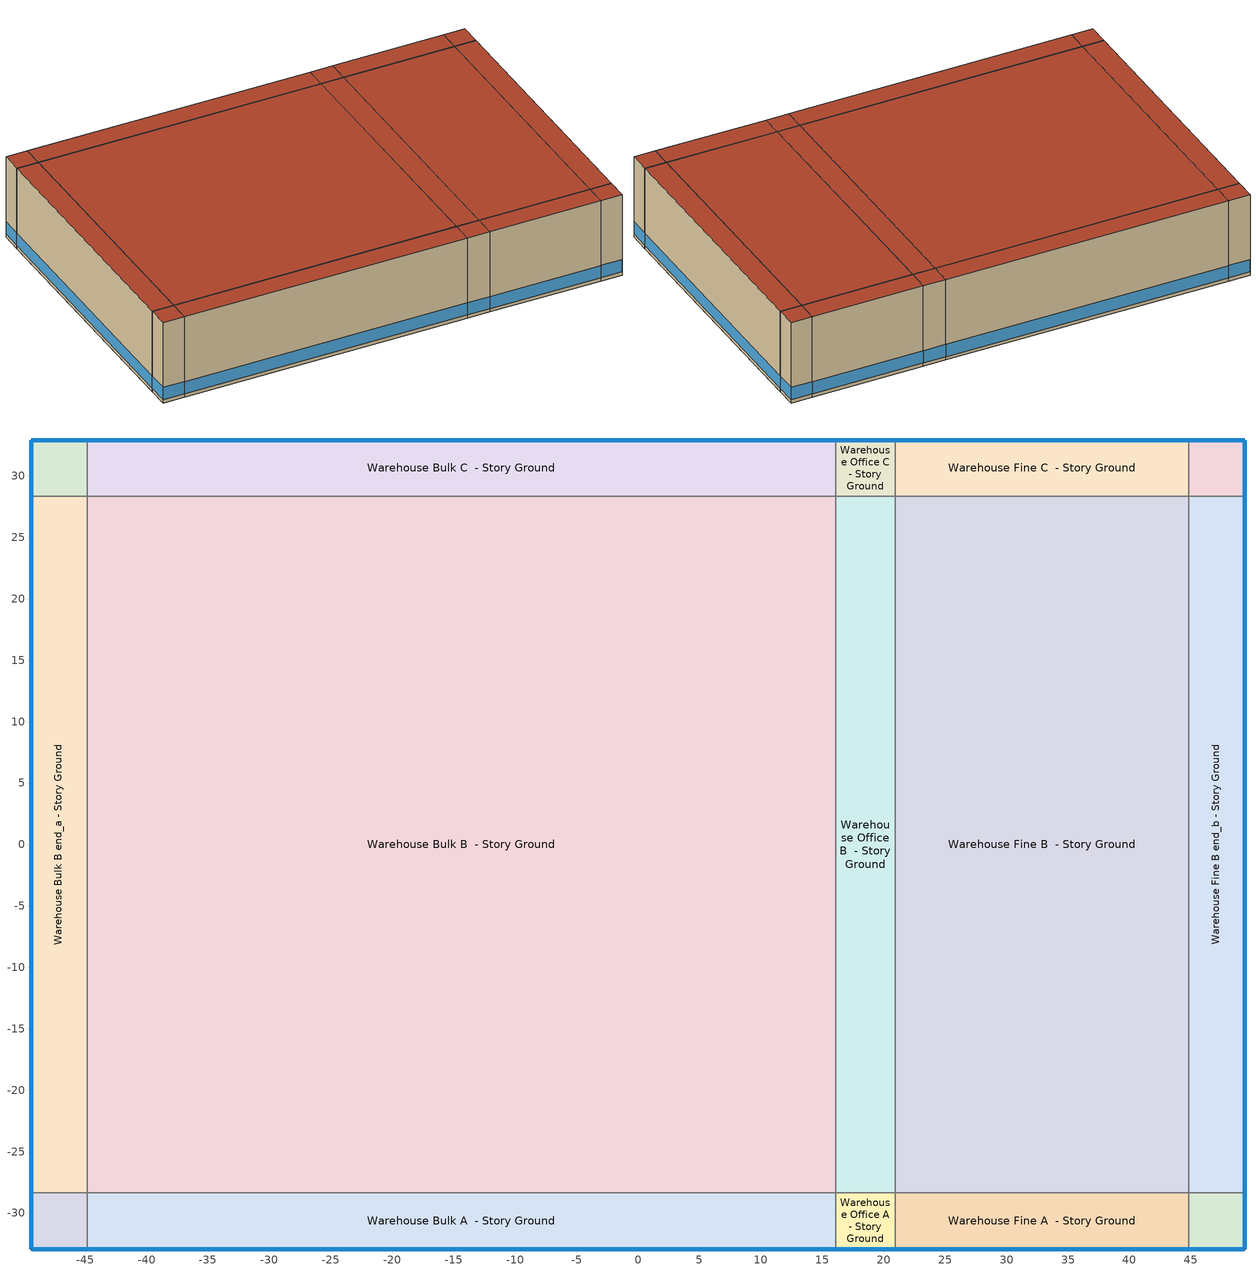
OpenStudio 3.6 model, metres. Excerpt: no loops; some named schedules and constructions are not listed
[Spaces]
Warehouse Bulk A end_a - Story Ground
 floor ground (Foundation F 093 Perim 914 Area 209): -49.38,-32.92 -49.38,-28.35 -44.81,-28.35 -44.81,-32.92 z0
 wall outside: -49.38,-28.35 -49.38,-32.92 -44.81,-32.92 z0:18.29
 wall to Warehouse Bulk B end_a - Story Ground: -44.81,-28.35 -49.38,-28.35 z0:18.29
 wall to Warehouse Bulk A  - Story Ground: -44.81,-32.92 -44.81,-28.35 z0:18.29
 window: -49.36,-32.92 -44.84,-32.92 / -49.38,-28.38 -49.38,-32.9 z0.76:3.54
 roof outside: -44.81,-32.92 -44.81,-28.35 -49.38,-28.35 -49.38,-32.92 z18.29
Warehouse Bulk B end_a - Story Ground
 floor ground (Foundation F 093 Perim 567 Area 25923): -49.38,-28.35 -49.38,28.35 -44.81,28.35 -44.81,-28.35 z0
 wall outside: -49.38,28.35 -49.38,-28.35 z0:18.29
 wall to Warehouse Bulk C end_a - Story Ground: -44.81,28.35 -49.38,28.35 z0:18.29
 wall to Warehouse Bulk B  - Story Ground: -44.81,-28.35 -44.81,28.35 z0:18.29
 window: -49.38,28.32 -49.38,-28.32 z0.76:3.51
 roof outside: -44.81,-28.35 -44.81,28.35 -49.38,28.35 -49.38,-28.35 z18.29
Warehouse Bulk C end_a - Story Ground
 floor ground (Foundation F 093 Perim 914 Area 209): -49.38,28.35 -49.38,32.92 -44.81,32.92 -44.81,28.35 z0
 wall outside: -44.81,32.92 -49.38,32.92 -49.38,28.35 z0:18.29
 wall to Warehouse Bulk C  - Story Ground: -44.81,28.35 -44.81,32.92 z0:18.29
 window: -44.84,32.92 -49.36,32.92 / -49.38,32.9 -49.38,28.38 z0.76:3.54
 roof outside: -44.81,28.35 -44.81,32.92 -49.38,32.92 -49.38,28.35 z18.29
Warehouse Bulk A  - Story Ground
 floor ground (Foundation F 093 Perim 6089 Area 27839): -44.81,-32.92 -44.81,-28.35 16.08,-28.35 16.08,-32.92 z0
 wall outside: -44.81,-32.92 16.08,-32.92 z0:18.29
 wall to Warehouse Bulk B  - Story Ground: 16.08,-28.35 -44.81,-28.35 z0:18.29
 wall to Warehouse Office A  - Story Ground: 16.08,-32.92 16.08,-28.35 z0:18.29
 window: -44.79,-32.92 16.05,-32.92 z0.76:3.51
 roof outside: 16.08,-32.92 16.08,-28.35 -44.81,-28.35 -44.81,-32.92 z18.29
Warehouse Bulk B  - Story Ground
 floor ground (Foundation F 093 Perim 0 Area 345251): -44.81,-28.35 -44.81,28.35 16.08,28.35 16.08,-28.35 z0
 wall to Warehouse Bulk C  - Story Ground: 16.08,28.35 -44.81,28.35 z0:18.29
 wall to Warehouse Office B  - Story Ground: 16.08,-28.35 16.08,28.35 z0:18.29
 roof outside: 16.08,-28.35 16.08,28.35 -44.81,28.35 -44.81,-28.35 z18.29
Warehouse Bulk C  - Story Ground
 floor ground (Foundation F 093 Perim 6089 Area 27839): -44.81,28.35 -44.81,32.92 16.08,32.92 16.08,28.35 z0
 wall outside: 16.08,32.92 -44.81,32.92 z0:18.29
 wall to Warehouse Office C  - Story Ground: 16.08,28.35 16.08,32.92 z0:18.29
 window: 16.05,32.92 -44.79,32.92 z0.76:3.51
 roof outside: 16.08,28.35 16.08,32.92 -44.81,32.92 -44.81,28.35 z18.29
Warehouse Office A  - Story Ground
 floor ground (Foundation F 093 Perim 484 Area 2213): 16.08,-32.92 16.08,-28.35 20.92,-28.35 20.92,-32.92 z0
 wall outside: 16.08,-32.92 20.92,-32.92 z0:18.29
 wall to Warehouse Office B  - Story Ground: 20.92,-28.35 16.08,-28.35 z0:18.29
 wall to Warehouse Fine A  - Story Ground: 20.92,-32.92 20.92,-28.35 z0:18.29
 window: 16.1,-32.92 20.89,-32.92 z0.76:3.53
 roof outside: 20.92,-32.92 20.92,-28.35 16.08,-28.35 16.08,-32.92 z18.29
Warehouse Office B  - Story Ground
 floor ground (Foundation F 093 Perim 0 Area 2744): 16.08,-28.35 16.08,28.35 20.92,28.35 20.92,-28.35 z0
 wall to Warehouse Office C  - Story Ground: 20.92,28.35 16.08,28.35 z0:18.29
 wall to Warehouse Fine B  - Story Ground: 20.92,-28.35 20.92,28.35 z0:18.29
 roof outside: 20.92,-28.35 20.92,28.35 16.08,28.35 16.08,-28.35 z18.29
Warehouse Office C  - Story Ground
 floor ground (Foundation F 093 Perim 484 Area 2213): 16.08,28.35 16.08,32.92 20.92,32.92 20.92,28.35 z0
 wall outside: 20.92,32.92 16.08,32.92 z0:18.29
 wall to Warehouse Fine C  - Story Ground: 20.92,28.35 20.92,32.92 z0:18.29
 window: 20.89,32.92 16.1,32.92 z0.76:3.53
 roof outside: 20.92,28.35 20.92,32.92 16.08,32.92 16.08,28.35 z18.29
Warehouse Fine A  - Story Ground
 floor ground (Foundation F 093 Perim 2389 Area 10924): 20.92,-32.92 20.92,-28.35 44.81,-28.35 44.81,-32.92 z0
 wall outside: 20.92,-32.92 44.81,-32.92 z0:18.29
 wall to Warehouse Fine B  - Story Ground: 44.81,-28.35 20.92,-28.35 z0:18.29
 wall to Warehouse Fine A end_b - Story Ground: 44.81,-32.92 44.81,-28.35 z0:18.29
 window: 20.94,-32.92 44.79,-32.92 z0.76:3.51
 roof outside: 44.81,-32.92 44.81,-28.35 20.92,-28.35 20.92,-32.92 z18.29
Warehouse Fine B  - Story Ground
 floor ground (Foundation F 093 Perim 0 Area 135471): 20.92,-28.35 20.92,28.35 44.81,28.35 44.81,-28.35 z0
 wall to Warehouse Fine C  - Story Ground: 44.81,28.35 20.92,28.35 z0:18.29
 wall to Warehouse Fine B end_b - Story Ground: 44.81,-28.35 44.81,28.35 z0:18.29
 roof outside: 44.81,-28.35 44.81,28.35 20.92,28.35 20.92,-28.35 z18.29
Warehouse Fine C  - Story Ground
 floor ground (Foundation F 093 Perim 2389 Area 10924): 20.92,28.35 20.92,32.92 44.81,32.92 44.81,28.35 z0
 wall outside: 44.81,32.92 20.92,32.92 z0:18.29
 wall to Warehouse Fine C end_b - Story Ground: 44.81,28.35 44.81,32.92 z0:18.29
 window: 44.79,32.92 20.94,32.92 z0.76:3.51
 roof outside: 44.81,28.35 44.81,32.92 20.92,32.92 20.92,28.35 z18.29
Warehouse Fine A end_b - Story Ground
 floor ground (Foundation F 093 Perim 914 Area 209): 44.81,-32.92 44.81,-28.35 49.38,-28.35 49.38,-32.92 z0
 wall outside: 44.81,-32.92 49.38,-32.92 49.38,-28.35 z0:18.29
 wall to Warehouse Fine B end_b - Story Ground: 49.38,-28.35 44.81,-28.35 z0:18.29
 window: 49.38,-32.9 49.38,-28.38 / 44.84,-32.92 49.36,-32.92 z0.76:3.54
 roof outside: 49.38,-32.92 49.38,-28.35 44.81,-28.35 44.81,-32.92 z18.29
Warehouse Fine B end_b - Story Ground
 floor ground (Foundation F 093 Perim 567 Area 25923): 44.81,-28.35 44.81,28.35 49.38,28.35 49.38,-28.35 z0
 wall outside: 49.38,-28.35 49.38,28.35 z0:18.29
 wall to Warehouse Fine C end_b - Story Ground: 49.38,28.35 44.81,28.35 z0:18.29
 window: 49.38,-28.32 49.38,28.32 z0.76:3.51
 roof outside: 49.38,-28.35 49.38,28.35 44.81,28.35 44.81,-28.35 z18.29
Warehouse Fine C end_b - Story Ground
 floor ground (Foundation F 093 Perim 914 Area 209): 44.81,28.35 44.81,32.92 49.38,32.92 49.38,28.35 z0
 wall outside: 49.38,28.35 49.38,32.92 44.81,32.92 z0:18.29
 window: 49.36,32.92 44.84,32.92 / 49.38,28.38 49.38,32.9 z0.76:3.54
 roof outside: 49.38,28.35 49.38,32.92 44.81,32.92 44.81,28.35 z18.29
[Schedule:Day]
Clothing Schedule Default Winter Clothes; Warehouse BLDG_LIGHT_STORAGE_SCH Summer Design Day; Warehouse Fine Infil Schedule Wknd Day; Warehouse BLDG_LIGHT_OFFICE_SCH_2013 Summer Design Day; Warehouse Office_Plug_SCH_2013 Summer Design Day; Warehouse Office Infil Schedule Wknd Day; Building Hours of Operation NonResidential Saturday: 24, 0, 1
Clothing Schedule Summer Clothes: 24, 0, 0.5
Air Velocity Schedule Default: 24, 0, 0.2
Work Efficiency Schedule Default; Warehouse BLDG_LIGHT_STORAGE_SCH Winter Design Day; Schedule Day 10; Schedule Day 11; Warehouse BLDG_LIGHT_OFFICE_SCH_2013 Winter Design Day; Warehouse Office_Plug_SCH_2013 Winter Design Day; Schedule Day 16; Building Hours of Operation NonResidential Sunday: 24, 0, 0
Warehouse BLDG_OCC_SCH Default; Warehouse Bldg Equip Sun|Hol Day: Yes, 24, 0, 0
Warehouse BLDG_OCC_SCH Winter Design Day; Warehouse BLDG_OCC_SCH Summer Design Day: 6, 0, 0, 7, 0, 0.11, 8, 0, 0.21, 12, 0, 1, 13, 0, 0.53, 17, 0, 1, 18, 0, 0.32, 24, 0, 0
Warehouse BLDG_OCC_SCH WntrDsn|SmrDsn|Sat|Wkdy Day; autogen Schedule Rule 17 1_day_sch: Yes, 5, 30, 0, 5, 40, 0.0183333, 5, 50, 0.0366667, 6, 0, 0.055, 6, 10, 0.0733333, 6, 20, 0.0916667, 6, 30, 0.11, 6, 40, 0.126667, 6, 50, 0.143333, 7, 0, 0.16, 7, 10, 0.176667, 7, 20, 0.193333, 7, 30, 0.21, 7, 40, 0.341667, 7, 50, 0.473333, 8, 0, 0.605, 8, 9, 0.736667, 8, 19, 0.868333, 8, 29, 1, 8, 30, 1, 11, 30, 1, 11, 39, 0.921667, 11, 49, 0.843333, 11, 59, 0.765, 12, 9, 0.686667, 12, 19, 0.608333, 12, 29, 0.53, 12, 30, 0.53, 12, 39, 0.608333, 12, 49, 0.686667, 12, 59, 0.765, 13, 9, 0.843333, 13, 19, 0.921667, 13, 29, 1, 13, 30, 1, 16, 30, 1, 16, 40, 0.886667, 16, 50, 0.773333, 17, 0, 0.66, 17, 10, 0.546667, 17, 20, 0.433333, 17, 30, 0.32, 17, 40, 0.266667, 17, 50, 0.213333, 18, 0, 0.16, 18, 10, 0.106667, 18, 20, 0.0533333, 18, 30, 0, 24, 0, 0
Warehouse Office Activity Schedule Default; autogen Warehouse Office Activity Schedule 0_day_sch; autogen Warehouse Office Activity Schedule 1_day_sch: Yes, 24, 0, 131.85
Warehouse Office Activity Schedule Winter Design Day; Warehouse Office Activity Schedule Summer Design Day: 24, 0, 131.85
Warehouse BLDG_LIGHT_STORAGE_SCH Default: Yes, 24, 0, 0.1
Warehouse BLDG_LIGHT_STORAGE_SCH Sat|Wkdy Day; autogen Schedule Rule 18 1_day_sch: Yes, 6, 30, 0.1, 6, 40, 0.183333, 6, 50, 0.266667, 7, 0, 0.35, 7, 10, 0.433333, 7, 20, 0.516667, 7, 30, 0.6, 7, 40, 0.625, 7, 50, 0.65, 8, 0, 0.675, 8, 9, 0.7, 8, 19, 0.725, 8, 29, 0.75, 8, 30, 0.75, 8, 39, 0.766667, 8, 49, 0.783333, 8, 59, 0.8, 9, 9, 0.816667, 9, 19, 0.833333, 9, 29, 0.85, 9, 30, 0.85, 15, 30, 0.85, 15, 39, 0.833333, 15, 49, 0.816667, 15, 59, 0.8, 16, 9, 0.783333, 16, 19, 0.766667, 16, 30, 0.75, 16, 40, 0.725, 16, 50, 0.7, 17, 0, 0.675, 17, 10, 0.65, 17, 20, 0.625, 17, 30, 0.6, 17, 40, 0.516667, 17, 50, 0.433333, 18, 0, 0.35, 18, 10, 0.266667, 18, 20, 0.183333, 18, 30, 0.1, 24, 0, 0.1
Warehouse Bldg Equip Default; autogen Warehouse Bldg Equip 1_day_sch: Yes, 8, 0, 0.25, 12, 0, 1, 13, 0, 0.25, 17, 0, 1, 24, 0, 0.25
Warehouse Bldg Equip Summer Design Day; Warehouse Bldg Equip Winter Design Day: 8, 0, 0.25, 12, 0, 1, 13, 0, 0.25, 17, 0, 1, 24, 0, 0.25
Warehouse Bulk Infil Schedule Wkdy Day: 8, 0, 0.765, 12, 0, 1, 13, 0, 0.765, 17, 0, 1, 24, 0, 0.765
Warehouse Bulk Infil Schedule Wknd Day: 24, 0, 0.765
Warehouse Fine Infil Schedule Wkdy Day; Warehouse Office Infil Schedule Wkdy Day: 9, 0, 1, 16, 0, 0.5, 24, 0, 1
Warehouse BLDG_LIGHT_OFFICE_SCH_2013 Default: Yes, 24, 0, 0.18
Warehouse BLDG_LIGHT_OFFICE_SCH_2013 Sat|Wkdy Day; autogen Schedule Rule 25 1_day_sch: Yes, 5, 30, 0.18, 5, 40, 0.181315, 5, 50, 0.18263, 6, 0, 0.183944, 6, 10, 0.185259, 6, 20, 0.186574, 6, 30, 0.187889, 6, 40, 0.213757, 6, 50, 0.239626, 7, 0, 0.265495, 7, 10, 0.291363, 7, 20, 0.317232, 7, 30, 0.343101, 7, 40, 0.390754, 7, 50, 0.438407, 8, 0, 0.48606, 8, 9, 0.533713, 8, 19, 0.581365, 8, 29, 0.629018, 8, 30, 0.629018, 11, 30, 0.629018, 11, 39, 0.616765, 11, 49, 0.604511, 11, 59, 0.592258, 12, 9, 0.580004, 12, 19, 0.56775, 12, 29, 0.555497, 12, 30, 0.555497, 12, 39, 0.56775, 12, 49, 0.580004, 12, 59, 0.592258, 13, 9, 0.604511, 13, 19, 0.616765, 13, 29, 0.629018, 13, 30, 0.629018, 16, 30, 0.629018, 16, 40, 0.607234, 16, 50, 0.58545, 17, 0, 0.563666, 17, 10, 0.541882, 17, 20, 0.520097, 17, 30, 0.498313, 17, 40, 0.445261, 17, 50, 0.392209, 18, 0, 0.339157, 18, 10, 0.286104, 18, 20, 0.233052, 18, 30, 0.18, 24, 0, 0.18
Warehouse Office_Plug_SCH_2013 Default: Yes, 24, 0, 0.25545
Warehouse Office_Plug_SCH_2013 Sat|Wkdy Day; autogen Schedule Rule 26 1_day_sch: Yes, 5, 30, 0.245687, 5, 40, 0.252714, 5, 50, 0.259742, 6, 0, 0.266769, 6, 10, 0.273797, 6, 20, 0.280824, 6, 30, 0.287852, 6, 40, 0.319835, 6, 50, 0.351819, 7, 0, 0.383802, 7, 10, 0.415786, 7, 20, 0.447769, 7, 30, 0.479753, 7, 40, 0.559711, 7, 50, 0.63967, 8, 0, 0.719629, 8, 9, 0.799588, 8, 19, 0.879546, 8, 29, 0.959505, 8, 30, 0.959505, 11, 30, 0.959505, 11, 39, 0.94991, 11, 49, 0.940315, 11, 59, 0.93072, 12, 9, 0.921125, 12, 19, 0.91153, 12, 29, 0.901935, 12, 30, 0.901935, 12, 39, 0.91153, 12, 49, 0.921125, 12, 59, 0.93072, 13, 9, 0.940315, 13, 19, 0.94991, 13, 29, 0.959505, 13, 30, 0.959505, 16, 30, 0.959505, 16, 40, 0.879546, 16, 50, 0.799588, 17, 0, 0.719629, 17, 10, 0.63967, 17, 20, 0.559711, 17, 30, 0.479753, 17, 40, 0.440742, 17, 50, 0.401731, 18, 0, 0.36272, 18, 10, 0.323709, 18, 20, 0.284698, 18, 30, 0.245687, 24, 0, 0.245687
Warehouse Fine Storage Cooling Setpoint Schedule Default: Yes, 24, 0, 67.3306
Warehouse Fine Storage Cooling Setpoint Schedule Winter Design Day; Warehouse Fine Storage Cooling Setpoint Schedule Summer Design Day: 24, 0, 26.7
Warehouse HtgSetp Sat Day: Yes, 22, 0, 15.6, 24, 0, 21.1
Warehouse HtgSetp Sun Day: Yes, 24, 0, 15.6
autogen Warehouse Bulk Storage Heating Setpoint Schedule 0_day_sch; autogen Warehouse Bulk Storage Heating Setpoint Schedule 1_day_sch: Yes, 24, 0, 10
autogen Warehouse Fine Storage Heating Setpoint Schedule 0_day_sch; autogen Warehouse Fine Storage Heating Setpoint Schedule 1_day_sch: Yes, 24, 0, 15.56
autogen Warehouse HtgSetp 2_day_sch: Yes, 6, 0, 15.6, 18, 0, 21.1, 24, 0, 15.6
Schedule Day 100; Schedule Day 124; Schedule Day 236: 1, 0, 1, 2, 0, 1, 3, 0, 1, 4, 0, 1, 5, 0, 1, 6, 0, 1, 7, 0, 1, 8, 0, 1, 9, 0, 1, 10, 0, 0, 11, 0, 0, 12, 0, 0, 13, 0, 0, 14, 0, 0, 15, 0, 0, 16, 0, 0, 17, 0, 0, 18, 0, 0, 19, 0, 0, 20, 0, 0, 21, 0, 0, 22, 0, 0, 23, 0, 0, 24, 0, 0
Schedule Day 101; Schedule Day 102; Schedule Day 103; Schedule Day 104; Schedule Day 105; Schedule Day 106; Schedule Day 125; Schedule Day 126; Schedule Day 127; Schedule Day 128; Schedule Day 129; Schedule Day 130; Schedule Day 133; Schedule Day 134; Schedule Day 135; Schedule Day 136; Schedule Day 137; Schedule Day 138; Schedule Day 141; Schedule Day 142; Schedule Day 143; Schedule Day 144; Schedule Day 145; Schedule Day 146; Schedule Day 149; Schedule Day 150; Schedule Day 151; Schedule Day 152; Schedule Day 153; Schedule Day 154; Schedule Day 181; Schedule Day 182; Schedule Day 183; Schedule Day 184; Schedule Day 185; Schedule Day 186; Schedule Day 204; Schedule Day 205; Schedule Day 206; Schedule Day 207; Schedule Day 208; Schedule Day 209; Schedule Day 210; Schedule Day 211; Schedule Day 221; Schedule Day 222; Schedule Day 223; Schedule Day 224; Schedule Day 225; Schedule Day 226; Schedule Day 237; Schedule Day 238; Schedule Day 239; Schedule Day 240; Schedule Day 241; Schedule Day 242; Schedule Day 261; Schedule Day 262; Schedule Day 263; Schedule Day 264; Schedule Day 265; Schedule Day 266; Schedule Day 269; Schedule Day 270; Schedule Day 271; Schedule Day 272; Schedule Day 273; Schedule Day 274: 1, 0, 0, 2, 0, 0, 3, 0, 0, 4, 0, 0, 5, 0, 0, 6, 0, 0, 7, 0, 0, 8, 0, 0, 9, 0, 0, 10, 0, 0, 11, 0, 0, 12, 0, 0, 13, 0, 0, 14, 0, 0, 15, 0, 0, 16, 0, 0, 17, 0, 0, 18, 0, 0, 19, 0, 0, 20, 0, 0, 21, 0, 0, 22, 0, 0, 23, 0, 0, 24, 0, 0
Schedule Day 107: 1, 0, 1, 2, 0, 1, 3, 0, 1, 4, 0, 1, 5, 0, 1, 6, 0, 1, 7, 0, 1, 8, 0, 1, 9, 0, 1, 10, 0, 1, 11, 0, 1, 12, 0, 1, 13, 0, 1, 14, 0, 1, 15, 0, 1, 16, 0, 1, 17, 0, 1, 18, 0, 1, 19, 0, 1, 20, 0, 1, 21, 0, 1, 22, 0, 1, 23, 0, 1, 24, 0, 1
Schedule Day 131; Schedule Day 243: 1, 0, 1, 2, 0, 1, 3, 0, 1, 4, 0, 1, 5, 0, 1, 6, 0, 1, 7, 0, 1, 8, 0, 1, 9, 0, 1, 10, 0, 0.5, 11, 0, 0.5, 12, 0, 0.5, 13, 0, 0.5, 14, 0, 0.5, 15, 0, 0.5, 16, 0, 0.5, 17, 0, 1, 18, 0, 1, 19, 0, 1, 20, 0, 1, 21, 0, 1, 22, 0, 1, 23, 0, 1, 24, 0, 1
Schedule Day 132: 1, 0, 0.765, 2, 0, 0.765, 3, 0, 0.765, 4, 0, 0.765, 5, 0, 0.765, 6, 0, 0.765, 7, 0, 0.765, 8, 0, 0.765, 9, 0, 1, 10, 0, 0, 11, 0, 0, 12, 0, 0, 13, 0, 0, 14, 0, 0, 15, 0, 0, 16, 0, 0, 17, 0, 0, 18, 0, 0, 19, 0, 0, 20, 0, 0, 21, 0, 0, 22, 0, 0, 23, 0, 0, 24, 0, 0
Schedule Day 139: 1, 0, 0.765, 2, 0, 0.765, 3, 0, 0.765, 4, 0, 0.765, 5, 0, 0.765, 6, 0, 0.765, 7, 0, 0.765, 8, 0, 0.765, 9, 0, 1, 10, 0, 1, 11, 0, 1, 12, 0, 1, 13, 0, 0.765, 14, 0, 1, 15, 0, 1, 16, 0, 1, 17, 0, 1, 18, 0, 0.765, 19, 0, 0.765, 20, 0, 0.765, 21, 0, 0.765, 22, 0, 0.765, 23, 0, 0.765, 24, 0, 0.765
Schedule Day 140: 1, 0, 0.0312507, 2, 0, 0.0625006, 3, 0, 0.0937505, 4, 0, 0.125, 5, 0, 0.15625, 6, 0, 0.1875, 7, 0, 0.21875, 8, 0, 0.25, 9, 0, 0.4375, 10, 0, 0, 11, 0, 0, 12, 0, 0, 13, 0, 0, 14, 0, 0, 15, 0, 0, 16, 0, 0, 17, 0, 0, 18, 0, 0, 19, 0, 0, 20, 0, 0, 21, 0, 0, 22, 0, 0, 23, 0, 0, 24, 0, 0
Schedule Day 147: 1, 0, 0.0312507, 2, 0, 0.0625006, 3, 0, 0.0937505, 4, 0, 0.125, 5, 0, 0.15625, 6, 0, 0.1875, 7, 0, 0.21875, 8, 0, 0.25, 9, 0, 0.4375, 10, 0, 0.625, 11, 0, 0.8125, 12, 0, 1, 13, 0, 0.25, 14, 0, 0.4375, 15, 0, 0.625, 16, 0, 0.8125, 17, 0, 1, 18, 0, 0.892857, 19, 0, 0.785714, 20, 0, 0.678571, 21, 0, 0.571429, 22, 0, 0.464286, 23, 0, 0.357143, 24, 0, 0.25
Schedule Day 148: 1, 0, 0.7, 2, 0, 0.7, 3, 0, 0.7, 4, 0, 0.7, 5, 0, 0.7, 6, 0, 0.7, 7, 0, 1, 8, 0, 1, 9, 0, 1, 10, 0, 0, 11, 0, 0, 12, 0, 0, 13, 0, 0, 14, 0, 0, 15, 0, 0, 16, 0, 0, 17, 0, 0, 18, 0, 0, 19, 0, 0, 20, 0, 0, 21, 0, 0, 22, 0, 0, 23, 0, 0, 24, 0, 0
Schedule Day 155: 1, 0, 0.7, 2, 0, 0.7, 3, 0, 0.7, 4, 0, 0.7, 5, 0, 0.7, 6, 0, 0.7, 7, 0, 1, 8, 0, 1, 9, 0, 1, 10, 0, 1, 11, 0, 1, 12, 0, 1, 13, 0, 1, 14, 0, 1, 15, 0, 1, 16, 0, 1, 17, 0, 1, 18, 0, 1, 19, 0, 1, 20, 0, 1, 21, 0, 1, 22, 0, 1, 23, 0, 1, 24, 0, 1
Schedule Day 180: 1, 0, 0.0153849, 2, 0, 0.0307695, 3, 0, 0.046154, 4, 0, 0.0615386, 5, 0, 0.0769232, 6, 0, 0.0923077, 7, 0, 0.35, 8, 0, 0.675, 9, 0, 0.801667, 10, 0, 0, 11, 0, 0, 12, 0, 0, 13, 0, 0, 14, 0, 0, 15, 0, 0, 16, 0, 0, 17, 0, 0, 18, 0, 0, 19, 0, 0, 20, 0, 0, 21, 0, 0, 22, 0, 0, 23, 0, 0, 24, 0, 0
Schedule Day 187: 1, 0, 0.0153849, 2, 0, 0.0307695, 3, 0, 0.046154, 4, 0, 0.0615386, 5, 0, 0.0769232, 6, 0, 0.0923077, 7, 0, 0.35, 8, 0, 0.675, 9, 0, 0.801667, 10, 0, 0.85, 11, 0, 0.85, 12, 0, 0.85, 13, 0, 0.85, 14, 0, 0.85, 15, 0, 0.85, 16, 0, 0.798333, 17, 0, 0.675, 18, 0, 0.35, 19, 0, 0.1, 20, 0, 0.1, 21, 0, 0.1, 22, 0, 0.1, 23, 0, 0.1, 24, 0, 0.1
Schedule Day 220: 1, 0, 0, 2, 0, 0, 3, 0, 0, 4, 0, 0, 5, 0, 0, 6, 0, 0, 7, 0, 1, 8, 0, 1, 9, 0, 1, 10, 0, 0, 11, 0, 0, 12, 0, 0, 13, 0, 0, 14, 0, 0, 15, 0, 0, 16, 0, 0, 17, 0, 0, 18, 0, 0, 19, 0, 0, 20, 0, 0, 21, 0, 0, 22, 0, 0, 23, 0, 0, 24, 0, 0
Schedule Day 227: 1, 0, 0, 2, 0, 0, 3, 0, 0, 4, 0, 0, 5, 0, 0, 6, 0, 0, 7, 0, 1, 8, 0, 1, 9, 0, 1, 10, 0, 1, 11, 0, 1, 12, 0, 1, 13, 0, 1, 14, 0, 1, 15, 0, 1, 16, 0, 1, 17, 0, 1, 18, 0, 1, 19, 0, 1, 20, 0, 1, 21, 0, 1, 22, 0, 1, 23, 0, 1, 24, 0, 1
Schedule Day 260: 1, 0, 0.0327279, 2, 0, 0.065455, 3, 0, 0.0981822, 4, 0, 0.130909, 5, 0, 0.163636, 6, 0, 0.183944, 7, 0, 0.265495, 8, 0, 0.48606, 9, 0, 0.629018, 10, 0, 0, 11, 0, 0, 12, 0, 0, 13, 0, 0, 14, 0, 0, 15, 0, 0, 16, 0, 0, 17, 0, 0, 18, 0, 0, 19, 0, 0, 20, 0, 0, 21, 0, 0, 22, 0, 0, 23, 0, 0, 24, 0, 0
Schedule Day 267: 1, 0, 0.0327279, 2, 0, 0.065455, 3, 0, 0.0981822, 4, 0, 0.130909, 5, 0, 0.163636, 6, 0, 0.183944, 7, 0, 0.265495, 8, 0, 0.48606, 9, 0, 0.629018, 10, 0, 0.629018, 11, 0, 0.629018, 12, 0, 0.591032, 13, 0, 0.593483, 14, 0, 0.629018, 15, 0, 0.629018, 16, 0, 0.629018, 17, 0, 0.563666, 18, 0, 0.339157, 19, 0, 0.18, 20, 0, 0.18, 21, 0, 0.18, 22, 0, 0.18, 23, 0, 0.18, 24, 0, 0.18
Schedule Day 268: 1, 0, 0.0446712, 2, 0, 0.0893412, 3, 0, 0.134011, 4, 0, 0.178681, 5, 0, 0.223351, 6, 0, 0.266769, 7, 0, 0.383802, 8, 0, 0.719629, 9, 0, 0.959505, 10, 0, 0, 11, 0, 0, 12, 0, 0, 13, 0, 0, 14, 0, 0, 15, 0, 0, 16, 0, 0, 17, 0, 0, 18, 0, 0, 19, 0, 0, 20, 0, 0, 21, 0, 0, 22, 0, 0, 23, 0, 0, 24, 0, 0
Schedule Day 275: 1, 0, 0.0446712, 2, 0, 0.0893412, 3, 0, 0.134011, 4, 0, 0.178681, 5, 0, 0.223351, 6, 0, 0.266769, 7, 0, 0.383802, 8, 0, 0.719629, 9, 0, 0.959505, 10, 0, 0.959505, 11, 0, 0.959505, 12, 0, 0.929761, 13, 0, 0.93168, 14, 0, 0.959505, 15, 0, 0.959505, 16, 0, 0.959505, 17, 0, 0.719629, 18, 0, 0.36272, 19, 0, 0.245687, 20, 0, 0.245687, 21, 0, 0.245687, 22, 0, 0.245687, 23, 0, 0.245687, 24, 0, 0.245687
[Schedule:Rule]
Schedule Rule 3: Schedule Ruleset=Clothing Schedule; Rule Order=0; Day Schedule=Clothing Schedule Summer Clothes; Date Specification Type=DateRange; Start Month=5; Start Day=1; End Month=9; End Day=30
Schedule Rule 17: Schedule Ruleset=Warehouse BLDG_OCC_SCH; Rule Order=0; Day Schedule=Warehouse BLDG_OCC_SCH WntrDsn|SmrDsn|Sat|Wkdy Day; Date Specification Type=DateRange; Start Month=1; Start Day=1; End Month=12; End Day=31; Apply Monday=Yes; Apply Tuesday=Yes; Apply Wednesday=Yes; Apply Thursday=Yes; Apply Friday=Yes; Apply Saturday=Yes
Schedule Rule 18: Schedule Ruleset=Warehouse BLDG_LIGHT_STORAGE_SCH; Rule Order=8; Day Schedule=Warehouse BLDG_LIGHT_STORAGE_SCH Sat|Wkdy Day; Date Specification Type=DateRange; Start Month=1; Start Day=1; End Month=12; End Day=31; Apply Monday=Yes; Apply Tuesday=Yes; Apply Wednesday=Yes; Apply Thursday=Yes; Apply Friday=Yes; Apply Saturday=Yes
Schedule Rule 20: Schedule Ruleset=Warehouse Bldg Equip; Rule Order=8; Day Schedule=Warehouse Bldg Equip Sun|Hol Day; Date Specification Type=DateRange; Start Month=1; Start Day=1; End Month=12; End Day=31; Apply Sunday=Yes
Schedule Rule 21: Schedule Ruleset=Warehouse Bulk Infil Schedule; Rule Order=9; Day Schedule=Warehouse Bulk Infil Schedule Wkdy Day; Date Specification Type=DateRange; Start Month=1; Start Day=1; End Month=12; End Day=31; Apply Monday=Yes; Apply Tuesday=Yes; Apply Wednesday=Yes; Apply Thursday=Yes; Apply Friday=Yes
Schedule Rule 22: Schedule Ruleset=Warehouse Bulk Infil Schedule; Rule Order=8; Day Schedule=Warehouse Bulk Infil Schedule Wknd Day; Date Specification Type=DateRange; Start Month=1; Start Day=1; End Month=12; End Day=31; Apply Saturday=Yes; Apply Sunday=Yes
Schedule Rule 23: Schedule Ruleset=Warehouse Fine Infil Schedule; Rule Order=9; Day Schedule=Warehouse Fine Infil Schedule Wkdy Day; Date Specification Type=DateRange; Start Month=1; Start Day=1; End Month=12; End Day=31; Apply Monday=Yes; Apply Tuesday=Yes; Apply Wednesday=Yes; Apply Thursday=Yes; Apply Friday=Yes
Schedule Rule 24: Schedule Ruleset=Warehouse Fine Infil Schedule; Rule Order=8; Day Schedule=Warehouse Fine Infil Schedule Wknd Day; Date Specification Type=DateRange; Start Month=1; Start Day=1; End Month=12; End Day=31; Apply Saturday=Yes; Apply Sunday=Yes
Schedule Rule 25: Schedule Ruleset=Warehouse BLDG_LIGHT_OFFICE_SCH_2013; Rule Order=8; Day Schedule=Warehouse BLDG_LIGHT_OFFICE_SCH_2013 Sat|Wkdy Day; Date Specification Type=DateRange; Start Month=1; Start Day=1; End Month=12; End Day=31; Apply Monday=Yes; Apply Tuesday=Yes; Apply Wednesday=Yes; Apply Thursday=Yes; Apply Friday=Yes; Apply Saturday=Yes
Schedule Rule 26: Schedule Ruleset=Warehouse Office_Plug_SCH_2013; Rule Order=8; Day Schedule=Warehouse Office_Plug_SCH_2013 Sat|Wkdy Day; Date Specification Type=DateRange; Start Month=1; Start Day=1; End Month=12; End Day=31; Apply Monday=Yes; Apply Tuesday=Yes; Apply Wednesday=Yes; Apply Thursday=Yes; Apply Friday=Yes; Apply Saturday=Yes
Schedule Rule 27: Schedule Ruleset=Warehouse Office Infil Schedule; Rule Order=9; Day Schedule=Warehouse Office Infil Schedule Wkdy Day; Date Specification Type=DateRange; Start Month=1; Start Day=1; End Month=12; End Day=31; Apply Monday=Yes; Apply Tuesday=Yes; Apply Wednesday=Yes; Apply Thursday=Yes; Apply Friday=Yes
Schedule Rule 28: Schedule Ruleset=Warehouse Office Infil Schedule; Rule Order=8; Day Schedule=Warehouse Office Infil Schedule Wknd Day; Date Specification Type=DateRange; Start Month=1; Start Day=1; End Month=12; End Day=31; Apply Saturday=Yes; Apply Sunday=Yes
autogen Warehouse Bldg Equip 1: Schedule Ruleset=Warehouse Bldg Equip; Rule Order=9; Day Schedule=autogen Warehouse Bldg Equip 1_day_sch; Date Specification Type=SpecificDates; Apply Monday=Yes; Apply Tuesday=Yes; Apply Wednesday=Yes; Apply Thursday=Yes; Apply Friday=Yes; Apply Saturday=Yes; Apply Sunday=Yes; Specific Month 1=1; Specific Day 1=2; Specific Month 2=1; Specific Day 2=9; Specific Month 3=1; Specific Day 3=16; Specific Month 4=1; Specific Day 4=23; Specific Month 5=1; Specific Day 5=30; Specific Month 6=2; Specific Day 6=6; Specific Month 7=2; Specific Day 7=13; Specific Month 8=2; Specific Day 8=20; Specific Month 9=2; Specific Day 9=27; Specific Month 10=3; Specific Day 10=5; Specific Month 11=3; Specific Day 11=12; Specific Month 12=3; Specific Day 12=19; Specific Month 13=3; Specific Day 13=26; Specific Month 14=4; Specific Day 14=2; Specific Month 15=4; Specific Day 15=9; Specific Month 16=4; Specific Day 16=16; Specific Month 17=4; Specific Day 17=23; Specific Month 18=4; Specific Day 18=30; Specific Month 19=5; Specific Day 19=7; Specific Month 20=5; Specific Day 20=14; Specific Month 21=5; Specific Day 21=21; Specific Month 22=5; Specific Day 22=28; Specific Month 23=6; Specific Day 23=4; Specific Month 24=6; Specific Day 24=11; Specific Month 25=6; Specific Day 25=18; Specific Month 26=6; Specific Day 26=25; Specific Month 27=7; Specific Day 27=2; Specific Month 28=7; Specific Day 28=9; Specific Month 29=7; Specific Day 29=16; Specific Month 30=7; Specific Day 30=23; Specific Month 31=7; Specific Day 31=30; Specific Month 32=8; Specific Day 32=6; Specific Month 33=8; Specific Day 33=13; Specific Month 34=8; Specific Day 34=20; Specific Month 35=8; Specific Day 35=27; Specific Month 36=9; Specific Day 36=3; Specific Month 37=9; Specific Day 37=10; Specific Month 38=9; Specific Day 38=17; Specific Month 39=9; Specific Day 39=24; Specific Month 40=10; Specific Day 40=1; Specific Month 41=10; Specific Day 41=8; Specific Month 42=10; Specific Day 42=15; Specific Month 43=10; Specific Day 43=22; Specific Month 44=10; Specific Day 44=29; Specific Month 45=11; Specific Day 45=5; Specific Month 46=11; Specific Day 46=12; Specific Month 47=11; Specific Day 47=19; Specific Month 48=11; Specific Day 48=26; Specific Month 49=12; Specific Day 49=3; Specific Month 50=12; Specific Day 50=10; Specific Month 51=12; Specific Day 51=17; Specific Month 52=12; Specific Day 52=24; Specific Month 53=12; Specific Day 53=31
autogen Schedule Rule 25 1: Schedule Ruleset=Warehouse BLDG_LIGHT_OFFICE_SCH_2013; Rule Order=9; Day Schedule=autogen Schedule Rule 25 1_day_sch; Date Specification Type=SpecificDates; Apply Monday=Yes; Apply Tuesday=Yes; Apply Wednesday=Yes; Apply Thursday=Yes; Apply Friday=Yes; Apply Saturday=Yes; Apply Sunday=Yes; Specific Month 1=1; Specific Day 1=2; Specific Month 2=1; Specific Day 2=9; Specific Month 3=1; Specific Day 3=16; Specific Month 4=1; Specific Day 4=23; Specific Month 5=1; Specific Day 5=30; Specific Month 6=2; Specific Day 6=6; Specific Month 7=2; Specific Day 7=13; Specific Month 8=2; Specific Day 8=20; Specific Month 9=2; Specific Day 9=27; Specific Month 10=3; Specific Day 10=5; Specific Month 11=3; Specific Day 11=12; Specific Month 12=3; Specific Day 12=19; Specific Month 13=3; Specific Day 13=26; Specific Month 14=4; Specific Day 14=2; Specific Month 15=4; Specific Day 15=9; Specific Month 16=4; Specific Day 16=16; Specific Month 17=4; Specific Day 17=23; Specific Month 18=4; Specific Day 18=30; Specific Month 19=5; Specific Day 19=7; Specific Month 20=5; Specific Day 20=14; Specific Month 21=5; Specific Day 21=21; Specific Month 22=5; Specific Day 22=28; Specific Month 23=6; Specific Day 23=4; Specific Month 24=6; Specific Day 24=11; Specific Month 25=6; Specific Day 25=18; Specific Month 26=6; Specific Day 26=25; Specific Month 27=7; Specific Day 27=2; Specific Month 28=7; Specific Day 28=9; Specific Month 29=7; Specific Day 29=16; Specific Month 30=7; Specific Day 30=23; Specific Month 31=7; Specific Day 31=30; Specific Month 32=8; Specific Day 32=6; Specific Month 33=8; Specific Day 33=13; Specific Month 34=8; Specific Day 34=20; Specific Month 35=8; Specific Day 35=27; Specific Month 36=9; Specific Day 36=3; Specific Month 37=9; Specific Day 37=10; Specific Month 38=9; Specific Day 38=17; Specific Month 39=9; Specific Day 39=24; Specific Month 40=10; Specific Day 40=1; Specific Month 41=10; Specific Day 41=8; Specific Month 42=10; Specific Day 42=15; Specific Month 43=10; Specific Day 43=22; Specific Month 44=10; Specific Day 44=29; Specific Month 45=11; Specific Day 45=5; Specific Month 46=11; Specific Day 46=12; Specific Month 47=11; Specific Day 47=19; Specific Month 48=11; Specific Day 48=26; Specific Month 49=12; Specific Day 49=3; Specific Month 50=12; Specific Day 50=10; Specific Month 51=12; Specific Day 51=17; Specific Month 52=12; Specific Day 52=24; Specific Month 53=12; Specific Day 53=31
autogen Schedule Rule 18 1: Schedule Ruleset=Warehouse BLDG_LIGHT_STORAGE_SCH; Rule Order=9; Day Schedule=autogen Schedule Rule 18 1_day_sch; Date Specification Type=SpecificDates; Apply Monday=Yes; Apply Tuesday=Yes; Apply Wednesday=Yes; Apply Thursday=Yes; Apply Friday=Yes; Apply Saturday=Yes; Apply Sunday=Yes; Specific Month 1=1; Specific Day 1=2; Specific Month 2=1; Specific Day 2=9; Specific Month 3=1; Specific Day 3=16; Specific Month 4=1; Specific Day 4=23; Specific Month 5=1; Specific Day 5=30; Specific Month 6=2; Specific Day 6=6; Specific Month 7=2; Specific Day 7=13; Specific Month 8=2; Specific Day 8=20; Specific Month 9=2; Specific Day 9=27; Specific Month 10=3; Specific Day 10=5; Specific Month 11=3; Specific Day 11=12; Specific Month 12=3; Specific Day 12=19; Specific Month 13=3; Specific Day 13=26; Specific Month 14=4; Specific Day 14=2; Specific Month 15=4; Specific Day 15=9; Specific Month 16=4; Specific Day 16=16; Specific Month 17=4; Specific Day 17=23; Specific Month 18=4; Specific Day 18=30; Specific Month 19=5; Specific Day 19=7; Specific Month 20=5; Specific Day 20=14; Specific Month 21=5; Specific Day 21=21; Specific Month 22=5; Specific Day 22=28; Specific Month 23=6; Specific Day 23=4; Specific Month 24=6; Specific Day 24=11; Specific Month 25=6; Specific Day 25=18; Specific Month 26=6; Specific Day 26=25; Specific Month 27=7; Specific Day 27=2; Specific Month 28=7; Specific Day 28=9; Specific Month 29=7; Specific Day 29=16; Specific Month 30=7; Specific Day 30=23; Specific Month 31=7; Specific Day 31=30; Specific Month 32=8; Specific Day 32=6; Specific Month 33=8; Specific Day 33=13; Specific Month 34=8; Specific Day 34=20; Specific Month 35=8; Specific Day 35=27; Specific Month 36=9; Specific Day 36=3; Specific Month 37=9; Specific Day 37=10; Specific Month 38=9; Specific Day 38=17; Specific Month 39=9; Specific Day 39=24; Specific Month 40=10; Specific Day 40=1; Specific Month 41=10; Specific Day 41=8; Specific Month 42=10; Specific Day 42=15; Specific Month 43=10; Specific Day 43=22; Specific Month 44=10; Specific Day 44=29; Specific Month 45=11; Specific Day 45=5; Specific Month 46=11; Specific Day 46=12; Specific Month 47=11; Specific Day 47=19; Specific Month 48=11; Specific Day 48=26; Specific Month 49=12; Specific Day 49=3; Specific Month 50=12; Specific Day 50=10; Specific Month 51=12; Specific Day 51=17; Specific Month 52=12; Specific Day 52=24; Specific Month 53=12; Specific Day 53=31
autogen Schedule Rule 17 1: Schedule Ruleset=Warehouse BLDG_OCC_SCH; Rule Order=1; Day Schedule=autogen Schedule Rule 17 1_day_sch; Date Specification Type=SpecificDates; Apply Monday=Yes; Apply Tuesday=Yes; Apply Wednesday=Yes; Apply Thursday=Yes; Apply Friday=Yes; Apply Saturday=Yes; Apply Sunday=Yes; Specific Month 1=1; Specific Day 1=2; Specific Month 2=1; Specific Day 2=9; Specific Month 3=1; Specific Day 3=16; Specific Month 4=1; Specific Day 4=23; Specific Month 5=1; Specific Day 5=30; Specific Month 6=2; Specific Day 6=6; Specific Month 7=2; Specific Day 7=13; Specific Month 8=2; Specific Day 8=20; Specific Month 9=2; Specific Day 9=27; Specific Month 10=3; Specific Day 10=5; Specific Month 11=3; Specific Day 11=12; Specific Month 12=3; Specific Day 12=19; Specific Month 13=3; Specific Day 13=26; Specific Month 14=4; Specific Day 14=2; Specific Month 15=4; Specific Day 15=9; Specific Month 16=4; Specific Day 16=16; Specific Month 17=4; Specific Day 17=23; Specific Month 18=4; Specific Day 18=30; Specific Month 19=5; Specific Day 19=7; Specific Month 20=5; Specific Day 20=14; Specific Month 21=5; Specific Day 21=21; Specific Month 22=5; Specific Day 22=28; Specific Month 23=6; Specific Day 23=4; Specific Month 24=6; Specific Day 24=11; Specific Month 25=6; Specific Day 25=18; Specific Month 26=6; Specific Day 26=25; Specific Month 27=7; Specific Day 27=2; Specific Month 28=7; Specific Day 28=9; Specific Month 29=7; Specific Day 29=16; Specific Month 30=7; Specific Day 30=23; Specific Month 31=7; Specific Day 31=30; Specific Month 32=8; Specific Day 32=6; Specific Month 33=8; Specific Day 33=13; Specific Month 34=8; Specific Day 34=20; Specific Month 35=8; Specific Day 35=27; Specific Month 36=9; Specific Day 36=3; Specific Month 37=9; Specific Day 37=10; Specific Month 38=9; Specific Day 38=17; Specific Month 39=9; Specific Day 39=24; Specific Month 40=10; Specific Day 40=1; Specific Month 41=10; Specific Day 41=8; Specific Month 42=10; Specific Day 42=15; Specific Month 43=10; Specific Day 43=22; Specific Month 44=10; Specific Day 44=29; Specific Month 45=11; Specific Day 45=5; Specific Month 46=11; Specific Day 46=12; Specific Month 47=11; Specific Day 47=19; Specific Month 48=11; Specific Day 48=26; Specific Month 49=12; Specific Day 49=3; Specific Month 50=12; Specific Day 50=10; Specific Month 51=12; Specific Day 51=17; Specific Month 52=12; Specific Day 52=24; Specific Month 53=12; Specific Day 53=31
autogen Warehouse Fine Storage Heating Setpoint Schedule 0: Schedule Ruleset=Warehouse Fine Storage Heating Setpoint Schedule; Rule Order=0; Day Schedule=autogen Warehouse Fine Storage Heating Setpoint Schedule 0_day_sch; Date Specification Type=SpecificDates; Apply Monday=Yes; Apply Tuesday=Yes; Apply Wednesday=Yes; Apply Thursday=Yes; Apply Friday=Yes; Apply Saturday=Yes; Apply Sunday=Yes; Specific Month 1=1; Specific Day 1=2; Specific Month 2=1; Specific Day 2=9; Specific Month 3=1; Specific Day 3=16; Specific Month 4=1; Specific Day 4=23; Specific Month 5=1; Specific Day 5=30; Specific Month 6=2; Specific Day 6=6; Specific Month 7=2; Specific Day 7=13; Specific Month 8=2; Specific Day 8=20; Specific Month 9=2; Specific Day 9=27; Specific Month 10=3; Specific Day 10=5; Specific Month 11=3; Specific Day 11=12; Specific Month 12=3; Specific Day 12=19; Specific Month 13=3; Specific Day 13=26; Specific Month 14=4; Specific Day 14=2; Specific Month 15=4; Specific Day 15=9; Specific Month 16=4; Specific Day 16=16; Specific Month 17=4; Specific Day 17=23; Specific Month 18=4; Specific Day 18=30; Specific Month 19=5; Specific Day 19=7; Specific Month 20=5; Specific Day 20=14; Specific Month 21=5; Specific Day 21=21; Specific Month 22=5; Specific Day 22=28; Specific Month 23=6; Specific Day 23=4; Specific Month 24=6; Specific Day 24=11; Specific Month 25=6; Specific Day 25=18; Specific Month 26=6; Specific Day 26=25; Specific Month 27=7; Specific Day 27=2; Specific Month 28=7; Specific Day 28=9; Specific Month 29=7; Specific Day 29=16; Specific Month 30=7; Specific Day 30=23; Specific Month 31=7; Specific Day 31=30; Specific Month 32=8; Specific Day 32=6; Specific Month 33=8; Specific Day 33=13; Specific Month 34=8; Specific Day 34=20; Specific Month 35=8; Specific Day 35=27; Specific Month 36=9; Specific Day 36=3; Specific Month 37=9; Specific Day 37=10; Specific Month 38=9; Specific Day 38=17; Specific Month 39=9; Specific Day 39=24; Specific Month 40=10; Specific Day 40=1; Specific Month 41=10; Specific Day 41=8; Specific Month 42=10; Specific Day 42=15; Specific Month 43=10; Specific Day 43=22; Specific Month 44=10; Specific Day 44=29; Specific Month 45=11; Specific Day 45=5; Specific Month 46=11; Specific Day 46=12; Specific Month 47=11; Specific Day 47=19; Specific Month 48=11; Specific Day 48=26; Specific Month 49=12; Specific Day 49=3; Specific Month 50=12; Specific Day 50=10; Specific Month 51=12; Specific Day 51=17; Specific Month 52=12; Specific Day 52=24; Specific Month 53=12; Specific Day 53=31
autogen Warehouse Fine Storage Heating Setpoint Schedule 1: Schedule Ruleset=Warehouse Fine Storage Heating Setpoint Schedule; Rule Order=1; Day Schedule=autogen Warehouse Fine Storage Heating Setpoint Schedule 1_day_sch; Date Specification Type=SpecificDates; Apply Monday=Yes; Apply Tuesday=Yes; Apply Wednesday=Yes; Apply Thursday=Yes; Apply Friday=Yes; Apply Saturday=Yes; Apply Sunday=Yes; Specific Month 1=1; Specific Day 1=5; Specific Month 2=1; Specific Day 2=12; Specific Month 3=1; Specific Day 3=19; Specific Month 4=1; Specific Day 4=26; Specific Month 5=2; Specific Day 5=2; Specific Month 6=2; Specific Day 6=9; Specific Month 7=2; Specific Day 7=16; Specific Month 8=2; Specific Day 8=23; Specific Month 9=3; Specific Day 9=1; Specific Month 10=3; Specific Day 10=8; Specific Month 11=3; Specific Day 11=15; Specific Month 12=3; Specific Day 12=22; Specific Month 13=3; Specific Day 13=29; Specific Month 14=4; Specific Day 14=5; Specific Month 15=4; Specific Day 15=12; Specific Month 16=4; Specific Day 16=19; Specific Month 17=4; Specific Day 17=26; Specific Month 18=5; Specific Day 18=3; Specific Month 19=5; Specific Day 19=10; Specific Month 20=5; Specific Day 20=17; Specific Month 21=5; Specific Day 21=24; Specific Month 22=5; Specific Day 22=31; Specific Month 23=6; Specific Day 23=7; Specific Month 24=6; Specific Day 24=14; Specific Month 25=6; Specific Day 25=21; Specific Month 26=6; Specific Day 26=28; Specific Month 27=7; Specific Day 27=5; Specific Month 28=7; Specific Day 28=12; Specific Month 29=7; Specific Day 29=19; Specific Month 30=7; Specific Day 30=26; Specific Month 31=8; Specific Day 31=2; Specific Month 32=8; Specific Day 32=9; Specific Month 33=8; Specific Day 33=16; Specific Month 34=8; Specific Day 34=23; Specific Month 35=8; Specific Day 35=30; Specific Month 36=9; Specific Day 36=6; Specific Month 37=9; Specific Day 37=13; Specific Month 38=9; Specific Day 38=20; Specific Month 39=9; Specific Day 39=27; Specific Month 40=10; Specific Day 40=4; Specific Month 41=10; Specific Day 41=11; Specific Month 42=10; Specific Day 42=18; Specific Month 43=10; Specific Day 43=25; Specific Month 44=11; Specific Day 44=1; Specific Month 45=11; Specific Day 45=8; Specific Month 46=11; Specific Day 46=15; Specific Month 47=11; Specific Day 47=22; Specific Month 48=11; Specific Day 48=29; Specific Month 49=12; Specific Day 49=6; Specific Month 50=12; Specific Day 50=13; Specific Month 51=12; Specific Day 51=20; Specific Month 52=12; Specific Day 52=27
autogen Warehouse Office Activity Schedule 0: Schedule Ruleset=Warehouse Office Activity Schedule; Rule Order=0; Day Schedule=autogen Warehouse Office Activity Schedule 0_day_sch; Date Specification Type=SpecificDates; Apply Monday=Yes; Apply Tuesday=Yes; Apply Wednesday=Yes; Apply Thursday=Yes; Apply Friday=Yes; Apply Saturday=Yes; Apply Sunday=Yes; Specific Month 1=1; Specific Day 1=2; Specific Month 2=1; Specific Day 2=9; Specific Month 3=1; Specific Day 3=16; Specific Month 4=1; Specific Day 4=23; Specific Month 5=1; Specific Day 5=30; Specific Month 6=2; Specific Day 6=6; Specific Month 7=2; Specific Day 7=13; Specific Month 8=2; Specific Day 8=20; Specific Month 9=2; Specific Day 9=27; Specific Month 10=3; Specific Day 10=5; Specific Month 11=3; Specific Day 11=12; Specific Month 12=3; Specific Day 12=19; Specific Month 13=3; Specific Day 13=26; Specific Month 14=4; Specific Day 14=2; Specific Month 15=4; Specific Day 15=9; Specific Month 16=4; Specific Day 16=16; Specific Month 17=4; Specific Day 17=23; Specific Month 18=4; Specific Day 18=30; Specific Month 19=5; Specific Day 19=7; Specific Month 20=5; Specific Day 20=14; Specific Month 21=5; Specific Day 21=21; Specific Month 22=5; Specific Day 22=28; Specific Month 23=6; Specific Day 23=4; Specific Month 24=6; Specific Day 24=11; Specific Month 25=6; Specific Day 25=18; Specific Month 26=6; Specific Day 26=25; Specific Month 27=7; Specific Day 27=2; Specific Month 28=7; Specific Day 28=9; Specific Month 29=7; Specific Day 29=16; Specific Month 30=7; Specific Day 30=23; Specific Month 31=7; Specific Day 31=30; Specific Month 32=8; Specific Day 32=6; Specific Month 33=8; Specific Day 33=13; Specific Month 34=8; Specific Day 34=20; Specific Month 35=8; Specific Day 35=27; Specific Month 36=9; Specific Day 36=3; Specific Month 37=9; Specific Day 37=10; Specific Month 38=9; Specific Day 38=17; Specific Month 39=9; Specific Day 39=24; Specific Month 40=10; Specific Day 40=1; Specific Month 41=10; Specific Day 41=8; Specific Month 42=10; Specific Day 42=15; Specific Month 43=10; Specific Day 43=22; Specific Month 44=10; Specific Day 44=29; Specific Month 45=11; Specific Day 45=5; Specific Month 46=11; Specific Day 46=12; Specific Month 47=11; Specific Day 47=19; Specific Month 48=11; Specific Day 48=26; Specific Month 49=12; Specific Day 49=3; Specific Month 50=12; Specific Day 50=10; Specific Month 51=12; Specific Day 51=17; Specific Month 52=12; Specific Day 52=24; Specific Month 53=12; Specific Day 53=31
autogen Warehouse Office Activity Schedule 1: Schedule Ruleset=Warehouse Office Activity Schedule; Rule Order=1; Day Schedule=autogen Warehouse Office Activity Schedule 1_day_sch; Date Specification Type=SpecificDates; Apply Monday=Yes; Apply Tuesday=Yes; Apply Wednesday=Yes; Apply Thursday=Yes; Apply Friday=Yes; Apply Saturday=Yes; Apply Sunday=Yes; Specific Month 1=1; Specific Day 1=5; Specific Month 2=1; Specific Day 2=12; Specific Month 3=1; Specific Day 3=19; Specific Month 4=1; Specific Day 4=26; Specific Month 5=2; Specific Day 5=2; Specific Month 6=2; Specific Day 6=9; Specific Month 7=2; Specific Day 7=16; Specific Month 8=2; Specific Day 8=23; Specific Month 9=3; Specific Day 9=1; Specific Month 10=3; Specific Day 10=8; Specific Month 11=3; Specific Day 11=15; Specific Month 12=3; Specific Day 12=22; Specific Month 13=3; Specific Day 13=29; Specific Month 14=4; Specific Day 14=5; Specific Month 15=4; Specific Day 15=12; Specific Month 16=4; Specific Day 16=19; Specific Month 17=4; Specific Day 17=26; Specific Month 18=5; Specific Day 18=3; Specific Month 19=5; Specific Day 19=10; Specific Month 20=5; Specific Day 20=17; Specific Month 21=5; Specific Day 21=24; Specific Month 22=5; Specific Day 22=31; Specific Month 23=6; Specific Day 23=7; Specific Month 24=6; Specific Day 24=14; Specific Month 25=6; Specific Day 25=21; Specific Month 26=6; Specific Day 26=28; Specific Month 27=7; Specific Day 27=5; Specific Month 28=7; Specific Day 28=12; Specific Month 29=7; Specific Day 29=19; Specific Month 30=7; Specific Day 30=26; Specific Month 31=8; Specific Day 31=2; Specific Month 32=8; Specific Day 32=9; Specific Month 33=8; Specific Day 33=16; Specific Month 34=8; Specific Day 34=23; Specific Month 35=8; Specific Day 35=30; Specific Month 36=9; Specific Day 36=6; Specific Month 37=9; Specific Day 37=13; Specific Month 38=9; Specific Day 38=20; Specific Month 39=9; Specific Day 39=27; Specific Month 40=10; Specific Day 40=4; Specific Month 41=10; Specific Day 41=11; Specific Month 42=10; Specific Day 42=18; Specific Month 43=10; Specific Day 43=25; Specific Month 44=11; Specific Day 44=1; Specific Month 45=11; Specific Day 45=8; Specific Month 46=11; Specific Day 46=15; Specific Month 47=11; Specific Day 47=22; Specific Month 48=11; Specific Day 48=29; Specific Month 49=12; Specific Day 49=6; Specific Month 50=12; Specific Day 50=13; Specific Month 51=12; Specific Day 51=20; Specific Month 52=12; Specific Day 52=27
autogen Schedule Rule 26 1: Schedule Ruleset=Warehouse Office_Plug_SCH_2013; Rule Order=9; Day Schedule=autogen Schedule Rule 26 1_day_sch; Date Specification Type=SpecificDates; Apply Monday=Yes; Apply Tuesday=Yes; Apply Wednesday=Yes; Apply Thursday=Yes; Apply Friday=Yes; Apply Saturday=Yes; Apply Sunday=Yes; Specific Month 1=1; Specific Day 1=2; Specific Month 2=1; Specific Day 2=9; Specific Month 3=1; Specific Day 3=16; Specific Month 4=1; Specific Day 4=23; Specific Month 5=1; Specific Day 5=30; Specific Month 6=2; Specific Day 6=6; Specific Month 7=2; Specific Day 7=13; Specific Month 8=2; Specific Day 8=20; Specific Month 9=2; Specific Day 9=27; Specific Month 10=3; Specific Day 10=5; Specific Month 11=3; Specific Day 11=12; Specific Month 12=3; Specific Day 12=19; Specific Month 13=3; Specific Day 13=26; Specific Month 14=4; Specific Day 14=2; Specific Month 15=4; Specific Day 15=9; Specific Month 16=4; Specific Day 16=16; Specific Month 17=4; Specific Day 17=23; Specific Month 18=4; Specific Day 18=30; Specific Month 19=5; Specific Day 19=7; Specific Month 20=5; Specific Day 20=14; Specific Month 21=5; Specific Day 21=21; Specific Month 22=5; Specific Day 22=28; Specific Month 23=6; Specific Day 23=4; Specific Month 24=6; Specific Day 24=11; Specific Month 25=6; Specific Day 25=18; Specific Month 26=6; Specific Day 26=25; Specific Month 27=7; Specific Day 27=2; Specific Month 28=7; Specific Day 28=9; Specific Month 29=7; Specific Day 29=16; Specific Month 30=7; Specific Day 30=23; Specific Month 31=7; Specific Day 31=30; Specific Month 32=8; Specific Day 32=6; Specific Month 33=8; Specific Day 33=13; Specific Month 34=8; Specific Day 34=20; Specific Month 35=8; Specific Day 35=27; Specific Month 36=9; Specific Day 36=3; Specific Month 37=9; Specific Day 37=10; Specific Month 38=9; Specific Day 38=17; Specific Month 39=9; Specific Day 39=24; Specific Month 40=10; Specific Day 40=1; Specific Month 41=10; Specific Day 41=8; Specific Month 42=10; Specific Day 42=15; Specific Month 43=10; Specific Day 43=22; Specific Month 44=10; Specific Day 44=29; Specific Month 45=11; Specific Day 45=5; Specific Month 46=11; Specific Day 46=12; Specific Month 47=11; Specific Day 47=19; Specific Month 48=11; Specific Day 48=26; Specific Month 49=12; Specific Day 49=3; Specific Month 50=12; Specific Day 50=10; Specific Month 51=12; Specific Day 51=17; Specific Month 52=12; Specific Day 52=24; Specific Month 53=12; Specific Day 53=31
Warehouse Office Infil Schedule Outage Day 174: Schedule Ruleset=Warehouse Office Infil Schedule; Rule Order=7; Day Schedule=Schedule Day 124; Date Specification Type=DateRange; Start Month=6; Start Day=23; End Month=6; End Day=23; Apply Monday=Yes; Apply Tuesday=Yes; Apply Wednesday=Yes; Apply Thursday=Yes; Apply Friday=Yes; Apply Saturday=Yes; Apply Sunday=Yes
Warehouse Office Infil Schedule Outage Day 175: Schedule Ruleset=Warehouse Office Infil Schedule; Rule Order=6; Day Schedule=Schedule Day 125; Date Specification Type=DateRange; Start Month=6; Start Day=24; End Month=6; End Day=24; Apply Monday=Yes; Apply Tuesday=Yes; Apply Wednesday=Yes; Apply Thursday=Yes; Apply Friday=Yes; Apply Saturday=Yes; Apply Sunday=Yes
Warehouse Office Infil Schedule Outage Day 176: Schedule Ruleset=Warehouse Office Infil Schedule; Rule Order=5; Day Schedule=Schedule Day 126; Date Specification Type=DateRange; Start Month=6; Start Day=25; End Month=6; End Day=25; Apply Monday=Yes; Apply Tuesday=Yes; Apply Wednesday=Yes; Apply Thursday=Yes; Apply Friday=Yes; Apply Saturday=Yes; Apply Sunday=Yes
Warehouse Office Infil Schedule Outage Day 177: Schedule Ruleset=Warehouse Office Infil Schedule; Rule Order=4; Day Schedule=Schedule Day 127; Date Specification Type=DateRange; Start Month=6; Start Day=26; End Month=6; End Day=26; Apply Monday=Yes; Apply Tuesday=Yes; Apply Wednesday=Yes; Apply Thursday=Yes; Apply Friday=Yes; Apply Saturday=Yes; Apply Sunday=Yes
Warehouse Office Infil Schedule Outage Day 178: Schedule Ruleset=Warehouse Office Infil Schedule; Rule Order=3; Day Schedule=Schedule Day 128; Date Specification Type=DateRange; Start Month=6; Start Day=27; End Month=6; End Day=27; Apply Monday=Yes; Apply Tuesday=Yes; Apply Wednesday=Yes; Apply Thursday=Yes; Apply Friday=Yes; Apply Saturday=Yes; Apply Sunday=Yes
Warehouse Office Infil Schedule Outage Day 179: Schedule Ruleset=Warehouse Office Infil Schedule; Rule Order=2; Day Schedule=Schedule Day 129; Date Specification Type=DateRange; Start Month=6; Start Day=28; End Month=6; End Day=28; Apply Monday=Yes; Apply Tuesday=Yes; Apply Wednesday=Yes; Apply Thursday=Yes; Apply Friday=Yes; Apply Saturday=Yes; Apply Sunday=Yes
Warehouse Office Infil Schedule Outage Day 180: Schedule Ruleset=Warehouse Office Infil Schedule; Rule Order=1; Day Schedule=Schedule Day 130; Date Specification Type=DateRange; Start Month=6; Start Day=29; End Month=6; End Day=29; Apply Monday=Yes; Apply Tuesday=Yes; Apply Wednesday=Yes; Apply Thursday=Yes; Apply Friday=Yes; Apply Saturday=Yes; Apply Sunday=Yes
Warehouse Office Infil Schedule Outage Day 181: Schedule Ruleset=Warehouse Office Infil Schedule; Rule Order=0; Day Schedule=Schedule Day 131; Date Specification Type=DateRange; Start Month=6; Start Day=30; End Month=6; End Day=30; Apply Monday=Yes; Apply Tuesday=Yes; Apply Wednesday=Yes; Apply Thursday=Yes; Apply Friday=Yes; Apply Saturday=Yes; Apply Sunday=Yes
Warehouse Bulk Infil Schedule Outage Day 174: Schedule Ruleset=Warehouse Bulk Infil Schedule; Rule Order=7; Day Schedule=Schedule Day 132; Date Specification Type=DateRange; Start Month=6; Start Day=23; End Month=6; End Day=23; Apply Monday=Yes; Apply Tuesday=Yes; Apply Wednesday=Yes; Apply Thursday=Yes; Apply Friday=Yes; Apply Saturday=Yes; Apply Sunday=Yes
Warehouse Bulk Infil Schedule Outage Day 175: Schedule Ruleset=Warehouse Bulk Infil Schedule; Rule Order=6; Day Schedule=Schedule Day 133; Date Specification Type=DateRange; Start Month=6; Start Day=24; End Month=6; End Day=24; Apply Monday=Yes; Apply Tuesday=Yes; Apply Wednesday=Yes; Apply Thursday=Yes; Apply Friday=Yes; Apply Saturday=Yes; Apply Sunday=Yes
